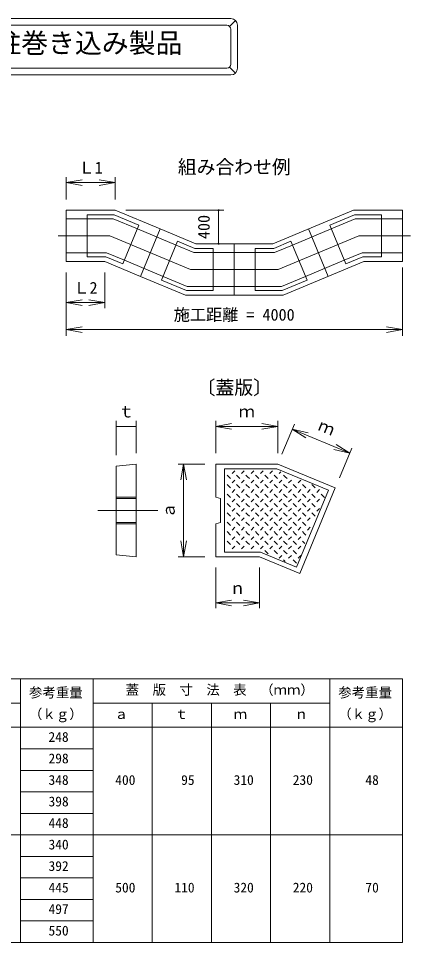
# Model space of a CAD drawing. Units: millimetres on the paper. Extents: x 117 to 290, y 59 to 230.
# Drawn here: x 217.2 to 290.1, y 58.6 to 230.3 of the extents above; entities that cross this region are included whole.
import ezdxf
from ezdxf.enums import TextEntityAlignment as Align

# ---------------------------------------------------------------- set-up
doc = ezdxf.new("R2010")
doc.units = ezdxf.units.MM
doc.layers.add('0_2', color=4, linetype='Continuous', lineweight=18)
doc.styles.add('ＭＳ ゴシック-5.0-0.0', font='')
doc.styles.get('ＭＳ ゴシック-5.0-0.0').set_extended_font_data('ＭＳ ゴシック-5.0-0.0')

msp = doc.modelspace()

# ---------------------------------------------------------------- linework, layer by layer
at = {"layer": '0_2'}
for p, q in [((135.741, 230.301), (256.69, 230.301)), ((136.491, 229.051), (255.94, 229.051)), ((256.47, 228.832), (257.573, 229.935)), ((257.94, 229.051), (257.94, 221.051)), ((256.69, 221.801), (256.69, 228.301)), ((136.491, 221.051), (255.94, 221.051)), ((256.47, 221.271), (257.573, 220.167)), ((135.741, 219.801), (256.69, 219.801)), ((226.091, 196.663), (226.091, 200.807)), ((226.091, 199.807), (229.045, 200.328)), ((226.091, 199.807), (235.166, 199.807)), ((226.091, 199.807), (229.045, 199.286)), ((235.166, 199.807), (232.211, 200.328)), ((235.166, 199.807), (232.211, 199.286)), ((235.166, 196.663), (235.166, 200.807)), ((226.091, 194.663), (226.091, 185.113)), ((235.166, 194.663), (226.091, 194.663)), ((235.166, 194.663), (243.544, 191.186)), ((237.166, 194.663), (255.423, 194.663)), ((254.423, 194.663), (254.423, 188.438)), ((279.516, 194.663), (264.516, 188.438)), ((279.516, 194.663), (288.591, 194.663)), ((288.591, 194.663), (288.591, 185.113)), ((229.991, 193.038), (226.091, 193.038)), ((229.991, 193.788), (229.991, 185.988)), ((234.991, 193.788), (229.991, 193.788)), ((234.842, 193.038), (229.991, 193.038)), ((234.842, 193.038), (239.319, 191.18)), ((234.991, 193.788), (239.607, 191.873)), ((279.69, 193.788), (275.074, 191.873)), ((279.839, 193.038), (275.362, 191.18)), ((279.69, 193.788), (284.691, 193.788)), ((279.839, 193.038), (284.691, 193.038)), ((284.691, 193.788), (284.691, 185.988)), ((284.691, 193.038), (288.591, 193.038)), ((239.607, 191.873), (236.617, 184.668)), ((246.524, 188.19), (239.319, 191.18)), ((243.544, 191.186), (239.884, 182.365)), ((243.544, 191.186), (250.166, 188.438)), ((268.158, 188.19), (275.362, 191.18)), ((271.137, 191.186), (274.797, 182.365)), ((275.074, 191.873), (278.064, 184.668)), ((234.214, 189.888), (224.58, 189.888)), ((249.214, 183.663), (234.214, 189.888)), ((265.467, 183.663), (280.467, 189.888)), ((280.467, 189.888), (290.101, 189.888)), ((246.811, 188.883), (243.821, 181.678)), ((246.524, 188.19), (249.842, 186.813)), ((246.811, 188.883), (249.991, 187.563)), ((253.441, 187.563), (249.991, 187.563)), ((257.341, 188.438), (250.166, 188.438)), ((253.441, 187.563), (253.441, 179.763)), ((257.341, 188.438), (264.516, 188.438)), ((257.341, 188.438), (257.341, 178.888)), ((257.341, 188.438), (257.341, 178.888)), ((261.241, 187.563), (261.241, 179.763)), ((261.241, 187.563), (264.69, 187.563)), ((267.87, 188.883), (264.69, 187.563)), ((268.158, 188.19), (264.839, 186.813)), ((267.87, 188.883), (270.86, 181.678)), ((229.991, 186.738), (226.091, 186.738)), ((233.586, 186.738), (229.991, 186.738)), ((233.437, 185.988), (229.991, 185.988)), ((233.437, 185.988), (236.617, 184.668)), ((233.586, 186.738), (236.905, 185.361)), ((253.441, 186.813), (249.842, 186.813)), ((253.441, 186.813), (257.341, 186.813)), ((261.241, 186.813), (257.341, 186.813)), ((261.241, 186.813), (264.839, 186.813)), ((281.095, 186.738), (277.777, 185.361)), ((281.244, 185.988), (278.064, 184.668)), ((281.095, 186.738), (284.691, 186.738)), ((281.244, 185.988), (284.691, 185.988)), ((284.691, 186.738), (288.591, 186.738)), ((233.263, 185.113), (226.091, 185.113)), ((233.263, 185.113), (239.884, 182.365)), ((244.109, 182.371), (236.905, 185.361)), ((281.419, 185.113), (266.419, 178.888)), ((270.572, 182.371), (277.777, 185.361)), ((281.419, 185.113), (288.591, 185.113)), ((288.591, 184.024), (288.591, 171.32)), ((226.091, 183.113), (226.091, 171.32)), ((233.263, 176.48), (233.263, 183.113)), ((239.884, 182.365), (248.263, 178.888)), ((244.109, 182.371), (248.586, 180.513)), ((264.836, 183.663), (249.214, 183.663)), ((249.845, 183.663), (265.467, 183.663)), ((270.572, 182.371), (266.095, 180.513)), ((243.821, 181.678), (248.437, 179.763)), ((253.441, 180.513), (248.586, 180.513)), ((253.441, 180.513), (257.341, 180.513)), ((261.241, 180.513), (257.341, 180.513)), ((261.241, 180.513), (266.095, 180.513)), ((270.86, 181.678), (266.244, 179.763)), ((257.341, 178.888), (248.263, 178.888)), ((253.441, 179.763), (248.437, 179.763)), ((257.341, 178.888), (266.419, 178.888)), ((261.241, 179.763), (266.244, 179.763)), ((226.091, 177.48), (229.045, 178)), ((226.091, 177.48), (233.263, 177.48)), ((226.091, 177.48), (229.045, 176.959)), ((233.263, 177.48), (230.308, 178)), ((233.263, 177.48), (230.308, 176.959)), ((226.091, 172.48), (229.045, 173)), ((226.091, 172.48), (288.591, 172.48)), ((226.091, 172.48), (229.045, 171.959)), ((288.591, 172.48), (285.636, 173)), ((288.591, 172.48), (285.636, 171.959)), ((235.367, 149.105), (235.367, 155.492)), ((239.117, 149.48), (239.117, 155.492)), ((253.886, 149.48), (253.886, 155.492)), ((253.886, 154.492), (256.841, 155.013)), ((265.442, 154.492), (262.488, 155.013)), ((265.442, 149.48), (265.442, 155.492)), ((266.208, 149.328), (268.508, 154.882)), ((235.367, 154.492), (239.117, 154.492)), ((253.886, 154.492), (265.442, 154.492)), ((253.886, 154.492), (256.841, 153.971)), ((265.442, 154.492), (262.488, 153.971)), ((278.802, 149.536), (268.126, 153.958)), ((268.126, 153.958), (271.055, 153.309)), ((268.126, 153.958), (270.656, 152.346)), ((278.802, 149.536), (276.272, 151.148)), ((278.802, 149.536), (275.873, 150.185)), ((276.884, 144.906), (279.185, 150.46)), ((235.367, 147.105), (239.117, 147.48)), ((235.367, 147.105), (235.367, 130.605)), ((239.117, 147.48), (239.117, 130.23)), ((246.922, 147.48), (251.886, 147.48)), ((247.922, 147.48), (247.401, 144.526)), ((247.922, 147.48), (247.922, 130.23)), ((247.922, 147.48), (248.443, 144.526)), ((253.886, 147.48), (253.886, 141.355)), ((265.442, 147.48), (253.886, 147.48)), ((265.268, 146.605), (255.511, 146.605)), ((255.511, 146.605), (255.511, 131.105)), ((256.947, 145.724), (257.453, 146.23)), ((258.697, 145.724), (259.203, 146.23)), ((260.447, 145.724), (260.953, 146.23)), ((262.197, 145.724), (262.703, 146.23)), ((263.947, 145.724), (264.453, 146.23)), ((265.268, 146.605), (274.86, 142.632)), ((265.442, 147.48), (276.119, 143.058)), ((265.697, 145.724), (265.997, 146.024)), ((256.325, 145.102), (256.011, 145.416)), ((256.639, 144.788), (256.325, 145.102)), ((256.947, 143.974), (257.453, 144.48)), ((258.389, 144.788), (257.761, 145.416)), ((258.697, 143.974), (259.203, 144.48)), ((259.825, 145.102), (259.511, 145.416)), ((260.139, 144.788), (259.825, 145.102)), ((260.447, 143.974), (260.953, 144.48)), ((261.575, 145.102), (261.261, 145.416)), ((261.889, 144.788), (261.575, 145.102)), ((262.197, 143.974), (262.703, 144.48)), ((263.325, 145.102), (263.011, 145.416)), ((263.639, 144.788), (263.325, 145.102)), ((263.947, 143.974), (264.453, 144.48)), ((265.075, 145.102), (264.761, 145.416)), ((265.389, 144.788), (265.075, 145.102)), ((265.697, 143.974), (266.203, 144.48)), ((266.825, 145.102), (266.511, 145.416)), ((267.139, 144.788), (266.825, 145.102)), ((267.447, 143.974), (267.953, 144.48)), ((269.197, 143.974), (269.703, 144.48)), ((256.639, 143.038), (256.011, 143.666)), ((256.947, 142.224), (257.453, 142.73)), ((258.075, 143.352), (257.761, 143.666)), ((258.389, 143.038), (258.075, 143.352)), ((258.697, 142.224), (259.203, 142.73)), ((260.139, 143.038), (259.511, 143.666)), ((260.447, 142.224), (260.953, 142.73)), ((261.889, 143.038), (261.261, 143.666)), ((262.197, 142.224), (262.703, 142.73)), ((263.639, 143.038), (263.011, 143.666)), ((263.947, 142.224), (264.453, 142.73)), ((265.389, 143.038), (264.761, 143.666)), ((265.697, 142.224), (266.203, 142.73)), ((267.139, 143.038), (266.511, 143.666)), ((267.447, 142.224), (267.953, 142.73)), ((268.889, 143.038), (268.261, 143.666)), ((274.86, 142.632), (268.929, 128.312)), ((269.197, 142.224), (269.703, 142.73)), ((276.119, 143.058), (269.518, 127.121)), ((270.639, 143.038), (270.011, 143.666)), ((270.947, 142.224), (271.453, 142.73)), ((272.389, 143.038), (271.761, 143.666)), ((272.697, 142.224), (273.203, 142.73)), ((239.117, 141.355), (235.367, 141.355)), ((239.117, 141.063), (235.367, 141.063)), ((254.761, 141.063), (253.886, 141.355)), ((254.761, 136.647), (254.761, 141.063)), ((256.639, 141.288), (256.011, 141.916)), ((256.947, 140.474), (257.453, 140.98)), ((258.389, 141.288), (257.761, 141.916)), ((258.697, 140.474), (259.203, 140.98)), ((259.825, 141.602), (259.511, 141.916)), ((260.139, 141.288), (259.825, 141.602)), ((260.447, 140.474), (260.953, 140.98)), ((261.575, 141.602), (261.261, 141.916)), ((261.889, 141.288), (261.575, 141.602)), ((262.197, 140.474), (262.703, 140.98)), ((263.325, 141.602), (263.011, 141.916)), ((263.639, 141.288), (263.325, 141.602)), ((263.947, 140.474), (264.453, 140.98)), ((265.075, 141.602), (264.761, 141.916)), ((265.389, 141.288), (265.075, 141.602)), ((265.697, 140.474), (266.203, 140.98)), ((266.825, 141.602), (266.511, 141.916)), ((267.139, 141.288), (266.825, 141.602)), ((267.447, 140.474), (267.953, 140.98)), ((268.575, 141.602), (268.261, 141.916)), ((268.889, 141.288), (268.575, 141.602)), ((269.197, 140.474), (269.703, 140.98)), ((270.325, 141.602), (270.011, 141.916)), ((270.639, 141.288), (270.325, 141.602)), ((270.947, 140.474), (271.453, 140.98)), ((272.075, 141.602), (271.761, 141.916)), ((272.389, 141.288), (272.075, 141.602)), ((272.697, 140.474), (273.203, 140.98)), ((273.825, 141.602), (273.511, 141.916)), ((274.139, 141.288), (273.825, 141.602)), ((256.639, 139.538), (256.011, 140.166)), ((256.947, 138.724), (257.453, 139.23)), ((258.389, 139.538), (257.761, 140.166)), ((258.697, 138.724), (259.203, 139.23)), ((259.825, 139.852), (259.511, 140.166)), ((260.139, 139.538), (259.825, 139.852)), ((260.447, 138.724), (260.953, 139.23)), ((261.575, 139.852), (261.261, 140.166)), ((261.889, 139.538), (261.575, 139.852)), ((262.197, 138.724), (262.703, 139.23)), ((263.325, 139.852), (263.011, 140.166)), ((263.639, 139.538), (263.325, 139.852)), ((263.947, 138.724), (264.453, 139.23)), ((265.075, 139.852), (264.761, 140.166)), ((265.389, 139.538), (265.075, 139.852)), ((265.697, 138.724), (266.203, 139.23)), ((266.825, 139.852), (266.511, 140.166)), ((267.139, 139.538), (266.825, 139.852)), ((267.447, 138.724), (267.953, 139.23)), ((268.575, 139.852), (268.261, 140.166)), ((268.889, 139.538), (268.575, 139.852)), ((269.197, 138.724), (269.703, 139.23)), ((270.325, 139.852), (270.011, 140.166)), ((270.639, 139.538), (270.325, 139.852)), ((270.947, 138.724), (271.453, 139.23)), ((272.075, 139.852), (271.761, 140.166)), ((272.389, 139.538), (272.075, 139.852)), ((272.697, 138.724), (273.203, 139.23)), ((243.126, 138.855), (231.987, 138.855)), ((256.639, 137.788), (256.011, 138.416)), ((256.947, 136.974), (257.453, 137.48)), ((258.389, 137.788), (257.761, 138.416)), ((258.697, 136.974), (259.203, 137.48)), ((259.825, 138.102), (259.511, 138.416)), ((260.139, 137.788), (259.825, 138.102)), ((260.447, 136.974), (260.953, 137.48)), ((261.575, 138.102), (261.261, 138.416)), ((261.889, 137.788), (261.575, 138.102)), ((262.197, 136.974), (262.703, 137.48)), ((263.325, 138.102), (263.011, 138.416)), ((263.639, 137.788), (263.325, 138.102)), ((263.947, 136.974), (264.453, 137.48)), ((265.075, 138.102), (264.761, 138.416)), ((265.389, 137.788), (265.075, 138.102)), ((265.697, 136.974), (266.203, 137.48)), ((266.825, 138.102), (266.511, 138.416)), ((267.139, 137.788), (266.825, 138.102)), ((267.447, 136.974), (267.953, 137.48)), ((268.575, 138.102), (268.261, 138.416)), ((268.889, 137.788), (268.575, 138.102)), ((269.197, 136.974), (269.703, 137.48)), ((270.325, 138.102), (270.011, 138.416)), ((270.639, 137.788), (270.325, 138.102)), ((270.947, 136.974), (271.453, 137.48)), ((272.075, 138.102), (271.761, 138.416)), ((272.389, 137.788), (272.075, 138.102)), ((239.117, 136.647), (235.367, 136.647)), ((239.117, 136.355), (235.367, 136.355)), ((254.761, 136.647), (253.886, 136.355)), ((253.886, 136.355), (253.886, 130.23)), ((256.639, 136.038), (256.011, 136.666)), ((256.947, 135.224), (257.453, 135.73)), ((258.389, 136.038), (257.761, 136.666)), ((258.697, 135.224), (259.203, 135.73)), ((260.139, 136.038), (259.511, 136.666)), ((260.447, 135.224), (260.953, 135.73)), ((261.889, 136.038), (261.261, 136.666)), ((262.197, 135.224), (262.703, 135.73)), ((263.639, 136.038), (263.011, 136.666)), ((263.947, 135.224), (264.453, 135.73)), ((265.389, 136.038), (264.761, 136.666)), ((265.697, 135.224), (266.203, 135.73)), ((267.139, 136.038), (266.511, 136.666)), ((267.447, 135.224), (267.953, 135.73)), ((268.889, 136.038), (268.261, 136.666)), ((269.197, 135.224), (269.703, 135.73)), ((270.639, 136.038), (270.011, 136.666)), ((270.947, 135.224), (271.453, 135.73)), ((256.639, 134.288), (256.011, 134.916)), ((256.947, 133.474), (257.453, 133.98)), ((258.389, 134.288), (257.761, 134.916)), ((258.697, 133.474), (259.203, 133.98)), ((259.825, 134.602), (259.511, 134.916)), ((260.139, 134.288), (259.825, 134.602)), ((260.447, 133.474), (260.953, 133.98)), ((261.575, 134.602), (261.261, 134.916)), ((261.889, 134.288), (261.575, 134.602)), ((262.197, 133.474), (262.703, 133.98)), ((263.325, 134.602), (263.011, 134.916)), ((263.639, 134.288), (263.325, 134.602)), ((263.947, 133.474), (264.453, 133.98)), ((265.075, 134.602), (264.761, 134.916)), ((265.389, 134.288), (265.075, 134.602)), ((265.697, 133.474), (266.203, 133.98)), ((266.825, 134.602), (266.511, 134.916)), ((267.139, 134.288), (266.825, 134.602)), ((267.447, 133.474), (267.953, 133.98)), ((268.575, 134.602), (268.261, 134.916)), ((268.889, 134.288), (268.575, 134.602)), ((269.197, 133.474), (269.703, 133.98)), ((270.325, 134.602), (270.011, 134.916)), ((270.639, 134.288), (270.325, 134.602)), ((247.922, 130.23), (247.401, 133.185)), ((247.922, 130.23), (248.443, 133.185)), ((256.639, 132.538), (256.011, 133.166)), ((258.389, 132.538), (257.761, 133.166)), ((259.825, 132.852), (259.511, 133.166)), ((260.139, 132.538), (259.825, 132.852)), ((261.575, 132.852), (261.261, 133.166)), ((261.889, 132.538), (261.575, 132.852)), ((263.325, 132.852), (263.011, 133.166)), ((263.639, 132.538), (263.325, 132.852)), ((265.075, 132.852), (264.761, 133.166)), ((265.389, 132.538), (265.075, 132.852)), ((266.825, 132.852), (266.511, 133.166)), ((267.139, 132.538), (266.825, 132.852)), ((268.575, 132.852), (268.261, 133.166)), ((268.889, 132.538), (268.575, 132.852)), ((270.325, 132.852), (270.011, 133.166)), ((270.462, 132.715), (270.325, 132.852)), ((235.367, 130.605), (239.117, 130.23)), ((262.185, 131.105), (255.511, 131.105)), ((256.947, 131.724), (257.453, 132.23)), ((258.697, 131.724), (259.203, 132.23)), ((260.447, 131.724), (260.953, 132.23)), ((262.185, 131.105), (268.929, 128.312)), ((262.197, 131.724), (262.703, 132.23)), ((263.325, 131.102), (263.011, 131.416)), ((263.639, 130.788), (263.325, 131.102)), ((263.947, 131.724), (264.453, 132.23)), ((265.075, 131.102), (264.761, 131.416)), ((265.389, 130.788), (265.075, 131.102)), ((265.697, 131.724), (266.203, 132.23)), ((266.825, 131.102), (266.511, 131.416)), ((267.139, 130.788), (266.825, 131.102)), ((267.447, 131.724), (267.953, 132.23)), ((268.575, 131.102), (268.261, 131.416)), ((268.889, 130.788), (268.575, 131.102)), ((269.197, 131.724), (269.703, 132.23)), ((246.922, 130.23), (251.886, 130.23)), ((262.011, 130.23), (253.886, 130.23)), ((262.011, 130.23), (269.518, 127.121)), ((265.697, 129.974), (266.203, 130.48)), ((266.825, 129.352), (266.511, 129.666)), ((267.447, 129.974), (267.953, 130.48)), ((268.575, 129.352), (268.261, 129.666)), ((268.889, 129.038), (268.575, 129.352)), ((269.197, 129.974), (269.703, 130.48)), ((253.886, 120.677), (253.886, 128.23)), ((262.011, 120.677), (262.011, 128.23)), ((253.886, 121.677), (256.841, 122.198)), ((262.011, 121.677), (259.057, 122.198)), ((253.886, 121.677), (262.011, 121.677)), ((253.886, 121.677), (256.841, 121.156)), ((262.011, 121.677), (259.057, 121.156)), ((288.591, 107.551), (117.091, 107.551)), ((217.591, 107.551), (217.591, 58.551)), ((231.091, 107.551), (231.091, 58.551)), ((275.091, 107.551), (275.091, 58.551)), ((288.591, 107.551), (288.591, 58.551)), ((140.091, 103.051), (217.591, 103.051)), ((231.091, 103.051), (275.091, 103.051)), ((242.091, 103.051), (242.091, 58.551)), ((253.091, 103.051), (253.091, 58.551)), ((264.091, 103.051), (264.091, 58.551)), ((117.091, 98.551), (288.591, 98.551)), ((231.091, 94.551), (217.591, 94.551)), ((231.091, 90.551), (217.591, 90.551)), ((231.091, 86.551), (217.591, 86.551)), ((231.091, 82.551), (217.591, 82.551)), ((117.091, 78.551), (288.591, 78.551)), ((231.091, 74.551), (217.591, 74.551)), ((231.091, 70.551), (217.591, 70.551)), ((231.091, 66.551), (217.591, 66.551)), ((231.091, 62.551), (217.591, 62.551)), ((117.091, 58.551), (288.591, 58.551))]:
    msp.add_line(p, q, dxfattribs=at)
at = {"layer": '0_2', "color": 30}
for p, q in [((239.117, 147.48), (235.367, 147.105)), ((235.367, 147.105), (235.367, 130.605)), ((239.117, 130.23), (239.117, 147.48)), ((235.367, 130.605), (239.117, 130.23))]:
    msp.add_line(p, q, dxfattribs=at)
at = {"layer": '0_2'}
for centre in [(254.423, 194.663), (254.423, 188.438)]:
    msp.add_circle(centre, 0.1, dxfattribs=at)
for centre, radius, start, end in [((256.69, 229.051), 1.25, 0, 90), ((255.94, 228.301), 0.75, 0, 90), ((255.94, 221.801), 0.75, 270, 0), ((256.69, 221.051), 1.25, 270, 0)]:
    msp.add_arc(centre, radius, start, end, dxfattribs=at)

# ---------------------------------------------------------------- texts
at = {"layer": '0_2', "style": 'ＭＳ ゴシック-5.0-0.0'}
for s, height, p in [('ＶＳ側溝（自由勾配側溝）\u3000電柱巻き込み製品', 3.666, (142.704, 222.805)), ('Ｌ1', 2.199, (228.378, 200.807)), ('組み合わせ例', 2.566, (246.841, 200.657)), ('Ｌ2', 2.199, (227.427, 178.48)), ('施工距離 = 4000', 2.199, (246.091, 173.48)), ('〔蓋版〕', 2.566, (250.341, 159.657)), ('ｔ', 2.199, (235.743, 155.492)), ('ｍ', 2.199, (258.165, 155.492)), ('ｎ', 2.199, (256.449, 122.677)), ('蓋\u3000版\u3000寸\u3000法\u3000表\u3000（ｍｍ）', 1.833, (237.137, 104.051)), ('参考重量', 1.833, (219.16, 103.551)), ('参考重量', 1.833, (276.66, 103.551)), ('（ｋｇ）', 1.833, (219.16, 99.551)), ('ａ', 1.833, (235.079, 99.551)), ('ｔ', 1.833, (246.273, 99.551)), ('ｍ', 1.833, (257.228, 99.551)), ('ｎ', 1.833, (268.556, 99.551)), ('（ｋｇ）', 1.833, (276.66, 99.551)), ('248', 1.833, (222.806, 95.301)), ('298', 1.833, (222.806, 91.301)), ('348', 1.833, (222.806, 87.301)), ('400', 1.833, (235.216, 87.301)), (' 95', 1.833, (246.216, 87.301)), ('310', 1.833, (257.216, 87.301)), ('230', 1.833, (268.216, 87.301)), ('48', 1.833, (281.716, 87.301)), ('398', 1.833, (222.806, 83.301)), ('448', 1.833, (222.806, 79.301)), ('340', 1.833, (222.806, 75.301)), ('392', 1.833, (222.806, 71.301)), ('445', 1.833, (222.806, 67.301)), ('500', 1.833, (235.216, 67.301)), ('110', 1.833, (246.216, 67.301)), ('320', 1.833, (257.216, 67.301)), ('220', 1.833, (268.216, 67.301)), ('70', 1.833, (281.716, 67.301)), ('497', 1.833, (222.806, 63.301)), ('550', 1.833, (222.806, 59.301))]:
    msp.add_text(s, height=height, dxfattribs=at).set_placement(p, align=Align.BOTTOM_LEFT)
for s, rotation, p in [('400', 90, (253.423, 189.301)), ('ｍ', 337.5, (272.461, 153.245)), ('ａ', 90, (246.923, 137.355))]:
    msp.add_text(s, height=2.199, rotation=rotation, dxfattribs=at).set_placement(p, align=Align.BOTTOM_LEFT)

doc.saveas('drawing.dxf')
